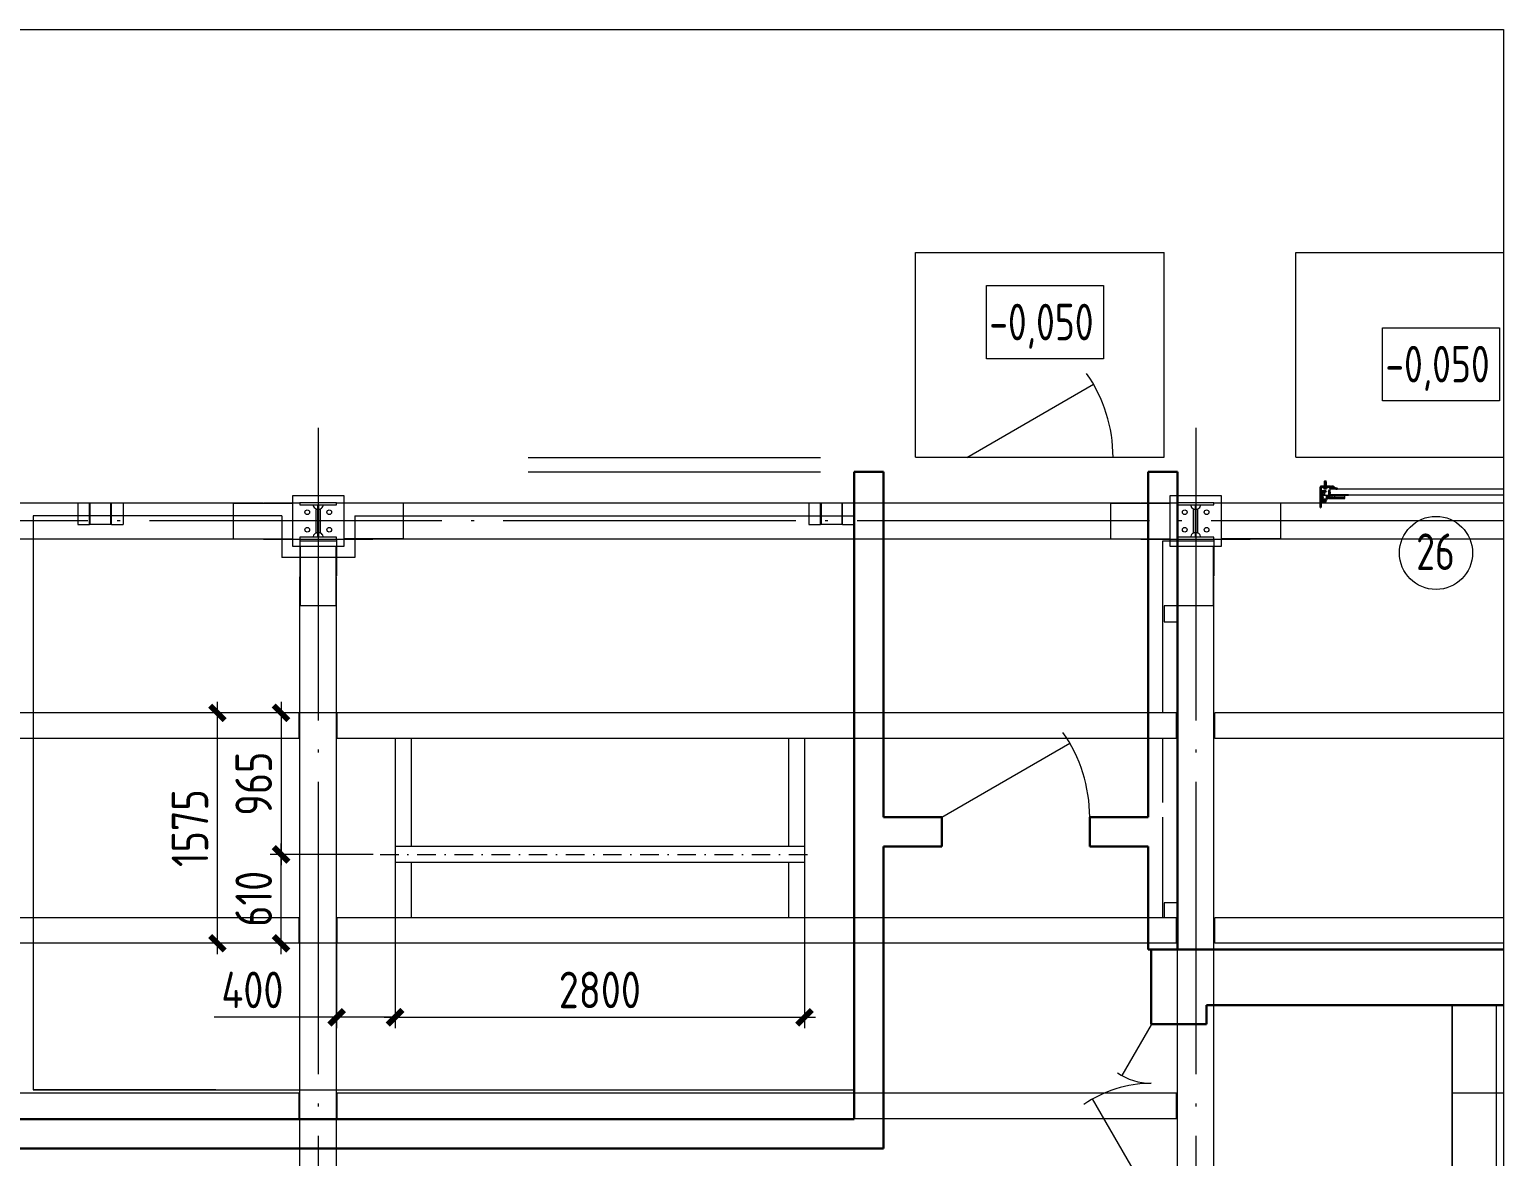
# Model space of a CAD drawing. Extents: x -965262 to 1142518, y -357520 to 71675.
# Drawn here: x -819082 to -809002, y 8482 to 16188 of the extents above; entities that cross this region are included whole.
import ezdxf

# ---------------------------------------------------------------- set-up
doc = ezdxf.new("R2010")
doc.units = 0
doc.header["$LTSCALE"] = 10
for name, pattern in [('DASHDOT', [25.4, 12.7, -6.35, 0, -6.35]), ('DOTE', [2.42, 2, -0.2, 0.02, -0.2]), ('XKITLINE00', [0])]:
    doc.linetypes.add(name, pattern=pattern)
doc.layers.get('0').update_dxf_attribs({"linetype": 'CONTINUOUS', "lineweight": 30})
doc.layers.get('Defpoints').update_dxf_attribs({"linetype": 'CONTINUOUS'})
doc.layers.add('DOTE', color=7, linetype='DOTE', lineweight=9)
doc.layers.add('Part', color=1, linetype='CONTINUOUS')
doc.styles.add('GOST 2.304', font='isocpeur.ttf', dxfattribs={"width": 0.75, "height": 250})
doc.styles.get("Standard").update_dxf_attribs({"font": 'isocpeur.ttf', "height": 300})
doc.styles.add('ГОСТ 2м', font='isocpeur.ttf', dxfattribs={"width": 0.8, "height": 250})
doc.dimstyles.new('ГОСТ 2м', dxfattribs={"dimtxt": 250, "dimasz": 100, "dimexe": 75, "dimexo": 150, "dimgap": 62.5, "dimtad": 1, "dimdec": 0, "dimtxsty": 'ГОСТ 2м', "dimblk": 'ARCHTICK', "dimcen": 150, "dimdle": 75, "dimclrd": 256, "dimclre": 256, "dimclrt": 256, "dimadec": 0, "dimazin": 0, "dimtfac": 1, "dimtdec": 0, "dimtmove": 0, "dimatfit": 3, "dimldrblk": 'OBLIQUE', "dimfxl": 1, "dimlwd": 15, "dimlwe": 15, "dimarcsym": 0})

# ---------------------------------------------------------------- blocks, each defined once
blk = doc.blocks.new('anchor.bolt')
for p, q in [((-0.07, 0), (-0.07, -0.72)), ((0.07, 0), (0.07, -0.06)), ((-0.1, -0.04), (-0.07, -0.03)), ((-0.1, -0.04), (0.09, -0.06)), ((0.07, -0.07), (-0.1, -0.04)), ((-0.1, -0.11), (-0.07, -0.1)), ((-0.1, -0.11), (0.09, -0.13)), ((0.07, -0.14), (-0.1, -0.11)), ((-0.1, -0.18), (-0.07, -0.17)), ((-0.1, -0.18), (0.09, -0.2)), ((0.07, -0.21), (-0.1, -0.18)), ((-0.1, -0.25), (-0.07, -0.24)), ((-0.1, -0.25), (0.09, -0.27)), ((0.07, -0.28), (-0.1, -0.25)), ((-0.1, -0.32), (-0.07, -0.31)), ((-0.1, -0.32), (0.09, -0.34)), ((0.07, -0.35), (-0.1, -0.32)), ((-0.1, -0.39), (-0.07, -0.38)), ((-0.1, -0.39), (0.09, -0.41)), ((0.07, -0.42), (-0.1, -0.39)), ((-0.1, -0.46), (-0.07, -0.45)), ((-0.1, -0.46), (0.09, -0.48)), ((0.07, -0.49), (-0.1, -0.46)), ((-0.1, -0.53), (-0.07, -0.52)), ((-0.1, -0.53), (0.09, -0.55)), ((0.07, -0.56), (-0.1, -0.53)), ((-0.09, -0.6), (-0.07, -0.59)), ((-0.09, -0.6), (0.09, -0.62)), ((0.07, -0.63), (-0.09, -0.6)), ((-0.07, -0.72), (0, -0.8)), ((-0.04, -0.62), (-0.06, -0.63)), ((-0.06, -0.64), (-0.06, -0.63)), ((-0.06, -0.73), (-0.06, -0.64)), ((0, -0.79), (-0.06, -0.73)), ((-0.01, -0.63), (-0.04, -0.62)), ((-0.03, -0.63), (0, -0.79)), ((-0.03, -0.63), (0.01, -0.78)), ((-0.02, -0.63), (0.01, -0.77)), ((-0.01, -0.63), (0.02, -0.76)), ((0.03, -0.69), (-0.01, -0.63)), ((0, -0.64), (0.03, -0.75)), ((0, -0.8), (0.07, -0.72)), ((0, -0.79), (0.03, -0.74)), ((0.01, -0.66), (0.03, -0.74)), ((0.03, -0.74), (0.03, -0.69)), ((0.07, -0.06), (0.09, -0.06)), ((0.09, -0.06), (0.07, -0.07)), ((0.07, -0.07), (0.07, -0.13)), ((0.07, -0.13), (0.09, -0.13)), ((0.09, -0.13), (0.07, -0.14)), ((0.07, -0.14), (0.07, -0.2)), ((0.07, -0.2), (0.09, -0.2)), ((0.09, -0.2), (0.07, -0.21)), ((0.07, -0.21), (0.07, -0.27)), ((0.07, -0.27), (0.09, -0.27)), ((0.09, -0.27), (0.07, -0.28)), ((0.07, -0.28), (0.07, -0.34)), ((0.07, -0.33), (0.09, -0.34)), ((0.09, -0.34), (0.07, -0.35)), ((0.07, -0.35), (0.07, -0.41)), ((0.07, -0.4), (0.09, -0.41)), ((0.09, -0.41), (0.07, -0.42)), ((0.07, -0.42), (0.07, -0.48)), ((0.07, -0.47), (0.09, -0.48)), ((0.09, -0.48), (0.07, -0.49)), ((0.07, -0.49), (0.07, -0.55)), ((0.07, -0.55), (0.09, -0.55)), ((0.09, -0.55), (0.07, -0.56)), ((0.07, -0.56), (0.07, -0.62)), ((0.09, -0.62), (0.07, -0.63)), ((0.07, -0.62), (0.09, -0.62)), ((0.07, -0.63), (0.07, -0.72))]:
    blk.add_line(p, q)
blk.add_arc((0.16, -0.64), 0.222, 187.9982, 219.836)
blk = doc.blocks.new('Крепеж_ворот')
at = {"lineweight": 15}
h = blk.add_hatch(dxfattribs=at)
h.set_pattern_fill('ANSI31', color=256, scale=2, angle=180)
h.set_pattern_definition([(225, (746089.599, 74802.7244), (4.49013, -4.49013), [])])
h.paths.add_polyline_path([(746087, 74804), (746087, 74802), (746091, 74802), (746094, 74802), (746094, 74804)], flags=17)
h.paths.add_polyline_path([(746116, 74802, 0.165118), (746120, 74803), (746124, 74806, -0.301689), (746131, 74807), (746135, 74805, 0.130081), (746138, 74804), (746142, 74804), (746142, 74806), (746138, 74806, -0.130081), (746136, 74807), (746133, 74809, 0.301689), (746123, 74808), (746118, 74805, -0.165112), (746116, 74804), (746064, 74804, -0.414223), (746061, 74807), (746061, 74868), (746059, 74868), (746059, 74869), (746059, 74870), (746059, 74870), (746059, 74871), (746059, 74872), (746059, 74872), (746059, 74873), (746059, 74874), (746059, 74875), (746059, 74876), (746059, 74876), (746059, 74877), (746059, 74877), (746059, 74878), (746059, 74879), (746059, 74879), (746061, 74879), (746061, 74945), (746058, 74945), (746058, 74807, 0.41422), (746064, 74802)])
h = blk.add_hatch(dxfattribs=at)
h.set_pattern_fill('ANSI31', color=256, scale=2, angle=90)
h.set_pattern_definition([(135, (736343.8085, 75928.334), (-4.490128, -4.490128), [])])
edge = h.paths.add_edge_path()
edge.add_ellipse((746065, 74838), major_axis=(-1.67, 1.67), ratio=1, start_angle=45, end_angle=135, ccw=False)
edge.add_line((746063, 74838), (746063, 74868))
edge.add_line((746063, 74868), (746061, 74868))
edge.add_line((746061, 74868), (746061, 74838))
edge.add_ellipse((746065, 74838), major_axis=(-2.89, 2.89), ratio=1, start_angle=45, end_angle=135)
edge.add_line((746065, 74834), (746097, 74834))
edge.add_line((746097, 74834), (746097, 74836))
edge.add_line((746097, 74836), (746065, 74836))
edge = h.paths.add_edge_path()
edge.add_ellipse((746065, 74890), major_axis=(2.89, 2.89), ratio=1, start_angle=106, end_angle=135)
edge.add_line((746061, 74890), (746061, 74879))
edge.add_line((746061, 74879), (746063, 74879))
edge.add_line((746063, 74879), (746063, 74890))
edge.add_ellipse((746065, 74890), major_axis=(-1.67, 1.67), ratio=1, start_angle=16, end_angle=45, ccw=False)
edge.add_line((746063, 74891), (746070, 74904))
edge.add_ellipse((746079, 74899), major_axis=(7.45, 7.45), ratio=1, start_angle=-3, end_angle=106, ccw=False)
edge.add_line((746087, 74906), (746097, 74894))
edge.add_line((746097, 74894), (746099, 74895))
edge.add_line((746099, 74895), (746088, 74907))
edge.add_ellipse((746079, 74899), major_axis=(8.67, 8.67), ratio=1, start_angle=-3, end_angle=106)
edge.add_line((746068, 74905), (746062, 74892))
h = blk.add_hatch(color=256, dxfattribs=at)
h.dxf.hatch_style = 1
h.paths.add_polyline_path([(746146, 74809), (746143, 74810, 0.10613), (746142, 74810), (746136, 74809, -0.181324), (746135, 74810, 0.335683), (746120, 74809, -0.119126), (746119, 74809, 0.371631), (746118, 74808), (746118, 74808, 0.451909), (746119, 74807, 0.124341), (746121, 74808, -0.343618), (746134, 74808, 0.181324), (746137, 74808), (746143, 74808, -0.110452), (746143, 74808), (746147, 74807, -0.710497), (746147, 74805), (746143, 74804), (746136, 74804, -0.178994), (746133, 74805, 0.369834), (746130, 74805, -0.178993), (746127, 74804), (746122, 74804, 0.120709), (746122, 74804), (746120, 74803, -0.017147), (746119, 74802, 0.538795), (746120, 74802), (746127, 74802, 0.207608), (746131, 74804, -0.433918), (746132, 74804, 0.207608), (746135, 74802), (746143, 74802, 0.079707), (746143, 74802), (746148, 74804, 0.461502), (746149, 74807, -0.250825), (746149, 74808, -0.128039), (746173, 74816, 0.416657), (746174, 74816), (746174, 74817, 0.409849), (746173, 74817, 0.127248)])
for p, q in [((746058, 74807), (746058, 74945)), ((746058, 74945), (746061, 74945)), ((746061, 74879), (746061, 74945)), ((746068, 74905), (746062, 74892)), ((746070, 74904), (746063, 74891)), ((746087, 74906), (746097, 74894)), ((746088, 74907), (746099, 74895)), ((746059, 74879), (746063, 74879)), ((746059, 74868), (746059, 74879)), ((746059, 74868), (746063, 74868)), ((746061, 74879), (746061, 74890)), ((746061, 74807), (746061, 74868)), ((746061, 74838), (746061, 74868)), ((746063, 74838), (746063, 74890)), ((746064, 74883), (746063, 74883)), ((746064, 74865), (746063, 74865)), ((746064, 74883), (746064, 74874)), ((746067, 74880), (746064, 74883)), ((746064, 74875), (746064, 74873)), ((746064, 74874), (746064, 74865)), ((746067, 74868), (746064, 74865)), ((746064, 74804), (746116, 74804)), ((746064, 74802), (746116, 74802)), ((746097, 74836), (746065, 74836)), ((746097, 74834), (746065, 74834)), ((746067, 74880), (746067, 74875)), ((746067, 74873), (746067, 74868)), ((746079, 74806), (746102, 74806)), ((746079, 74806), (746079, 74804)), ((746079, 74804), (746102, 74804)), ((746082, 74814), (746081, 74813)), ((746081, 74813), (746081, 74806)), ((746099, 74814), (746082, 74814)), ((746086, 74813), (746086, 74806)), ((746095, 74813), (746095, 74806)), ((746097, 74894), (746099, 74895)), ((746097, 74834), (746097, 74836)), ((746099, 74814), (746100, 74813)), ((746100, 74813), (746100, 74806)), ((746102, 74806), (746102, 74804)), ((746118, 74805), (746123, 74808)), ((746120, 74803), (746124, 74806)), ((746135, 74805), (746131, 74807)), ((746136, 74807), (746133, 74809)), ((746142, 74806), (746138, 74806)), ((746138, 74804), (746142, 74804)), ((746142, 74806), (746142, 74804)), ((746142, 74804), (746142, 74806)), ((746143, 74804), (746147, 74805)), ((746143, 74802), (746148, 74804)), ((746174, 74817), (746174, 74816))]:
    blk.add_line(p, q)
for p, q in [((746073, 74842), (746073, 74905)), ((746073, 74896), (746077, 74892)), ((746081, 74898), (746081, 74886)), ((746087, 74898), (746082, 74898)), ((746087, 74899), (746087, 74898)), ((746087, 74886), (746087, 74898)), ((746061, 74879), (746061, 74881)), ((746061, 74834), (746061, 74868)), ((746063, 74883), (746063, 74874)), ((746063, 74874), (746063, 74865)), ((746073, 74851), (746077, 74855)), ((746074, 74886), (746074, 74861)), ((746074, 74880), (746076, 74880)), ((746074, 74867), (746076, 74867)), ((746076, 74886), (746076, 74883)), ((746076, 74883), (746076, 74886)), ((746076, 74886), (746077, 74886)), ((746076, 74864), (746076, 74883)), ((746077, 74873), (746076, 74880)), ((746076, 74880), (746076, 74867)), ((746077, 74873), (746076, 74867)), ((746076, 74864), (746076, 74861)), ((746076, 74864), (746076, 74861)), ((746076, 74861), (746077, 74861)), ((746077, 74886), (746077, 74892)), ((746077, 74861), (746077, 74855)), ((746081, 74849), (746081, 74861)), ((746082, 74886), (746087, 74886)), ((746082, 74861), (746087, 74861)), ((746087, 74849), (746082, 74849)), ((746087, 74886), (746098, 74886)), ((746087, 74849), (746087, 74861)), ((746087, 74861), (746098, 74861)), ((746087, 74847), (746087, 74849)), ((746099, 74885), (746099, 74883)), ((746099, 74883), (746099, 74864)), ((746099, 74882), (746100, 74882)), ((746099, 74865), (746100, 74865)), ((746099, 74862), (746099, 74864)), ((746100, 74861), (746100, 74886)), ((746100, 74886), (746110, 74886)), ((746100, 74861), (746110, 74861)), ((746110, 74861), (746110, 74886)), ((746110, 74881), (746225, 74881)), ((746110, 74865), (746212, 74865)), ((746114, 74877), (746225, 74877)), ((746250, 74859), (746250, 74863))]:
    blk.add_line(p, q, dxfattribs=at)
at = {"lineweight": 15, "ltscale": 0.5}
for p, q in [((746076, 74886), (746074, 74886)), ((746076, 74861), (746074, 74861))]:
    blk.add_line(p, q, dxfattribs=at)
at = {"lineweight": 15, "extrusion": (-1.7375e-14, 1, 0)}
for p, q in [((746113, 74884), (746225, 74884)), ((746113, 74863), (746113, 74884)), ((746113, 74863), (746136, 74863)), ((746117, 74857), (746117, 74829)), ((746117, 74826), (746119, 74823)), ((746119, 74823), (746123, 74825)), ((746121, 74857), (746121, 74829)), ((746123, 74825), (746121, 74828)), ((746123, 74863), (746123, 74863)), ((746250, 74863), (746123, 74863)), ((746250, 74859), (746123, 74859)), ((746124, 74840), (746124, 74849)), ((746136, 74882), (746157, 74882)), ((746136, 74863), (746136, 74882)), ((746157, 74882), (746157, 74863)), ((746157, 74863), (746212, 74863))]:
    blk.add_line(p, q, dxfattribs=at)
at = {"lineweight": 15, "ltscale": 0.5, "extrusion": (-1.7375e-14, 1, 0)}
for p, q in [((746113, 74880), (746225, 74880)), ((746136, 74866), (746113, 74866)), ((746115, 74871), (746120, 74871)), ((746121, 74857), (746117, 74857)), ((746117, 74852), (746117, 74854)), ((746121, 74840), (746117, 74840)), ((746117, 74837), (746117, 74835)), ((746121, 74829), (746117, 74829)), ((746120, 74839), (746120, 74850)), ((746124, 74848), (746120, 74848)), ((746124, 74841), (746120, 74841)), ((746123, 74869), (746123, 74863)), ((746123, 74863), (746123, 74859)), ((746140, 74863), (746140, 74859)), ((746153, 74863), (746153, 74859)), ((746212, 74866), (746157, 74866)), ((746173, 74863), (746173, 74859))]:
    blk.add_line(p, q, dxfattribs=at)
at = {"lineweight": 15, "extrusion": (-2.77556e-16, -1, 0)}
for p, q in [((746225, 74866), (746114, 74866)), ((746128, 74866), (746128, 74863)), ((746138, 74866), (746138, 74863)), ((746164, 74866), (746164, 74863)), ((746174, 74866), (746174, 74863)), ((746201, 74866), (746201, 74863)), ((746210, 74866), (746210, 74863)), ((746225, 74884), (746225, 74863))]:
    blk.add_line(p, q, dxfattribs=at)
at = {"extrusion": (-1, -4.26669e-14, 0)}
for p, q in [((746118, 74808), (746118, 74808)), ((746136, 74809), (746142, 74810)), ((746143, 74808), (746137, 74808)), ((746143, 74810), (746146, 74809)), ((746147, 74807), (746143, 74808))]:
    blk.add_line(p, q, dxfattribs=at)
at = {"extrusion": (-1, -4.2422e-14, 1.22461e-16)}
for p, q in [((746119, 74803), (746122, 74804)), ((746127, 74802), (746120, 74802)), ((746122, 74804), (746127, 74804)), ((746143, 74802), (746135, 74802)), ((746136, 74804), (746143, 74804))]:
    blk.add_line(p, q, dxfattribs=at)
at = {"lineweight": 15}
for centre, radius, start, end in [((746079, 74899), 8.28, 0, 136.0097), ((746082, 74898), 0.375, 91, 180), ((746079, 74847), 8.28, 223.9903, 0), ((746077, 74883), 0.956, 180, 270), ((746077, 74883), 0.75, 180, 270), ((746077, 74864), 0.956, 90, 180), ((746077, 74864), 0.75, 90, 180), ((746076, 74892), 0.375, 0, 45), ((746076, 74855), 0.375, 315, 0), ((746082, 74886), 0.75, 180, 270), ((746082, 74861), 0.75, 90, 180), ((746082, 74849), 0.375, 180, 269), ((746098, 74885), 0.375, 0, 90), ((746098, 74862), 0.375, 270, 0), ((746123, 74857), 5.92, 90, 180), ((746123, 74829), 5.92, 180, 199.6464), ((746123, 74857), 1.87, 90, 180), ((746129, 74855), 8.15, 194.9986, 233.9214), ((746129, 74833), 8.15, 126.0786, 165.0014), ((746123, 74829), 1.87, 180, 185.5313)]:
    blk.add_arc(centre, radius, start, end, dxfattribs=at)
for centre, radius, start, end in [((746064, 74807), 5.62, 180, 270), ((746064, 74807), 3.11, 180, 270), ((746082, 74804), 10.4, 68.2753, 87.8782), ((746091, 74798), 16.2, 73.306, 107.292), ((746099, 74804), 10.4, 92.1218, 111.7247), ((746116, 74807), 3.11, 270, 307.5043), ((746116, 74807), 5.62, 270, 307.5043), ((746119, 74808), 0.586, 91.7247, 173.2711), ((746119, 74807), 0.586, 173.2711, 270.547), ((746118, 74812), 3.52, 271.7247, 298.8983), ((746118, 74812), 5.21, 270.547, 298.8983), ((746128, 74799), 12.4, 54.8903, 129.1143), ((746128, 74799), 10.7, 54.8903, 130.7448), ((746128, 74801), 8.97, 60.3534, 127.5043), ((746128, 74801), 8.97, 60.3534, 127.5043), ((746128, 74801), 8.97, 60.3534, 127.5043), ((746128, 74801), 6.46, 60.3534, 127.5043), ((746136, 74811), 3.54, 234.8903, 276), ((746136, 74811), 1.86, 234.8903, 276), ((746138, 74810), 5.62, 240.3534, 270), ((746138, 74810), 3.11, 240.3534, 270), ((746143, 74810), 0.292, 71.7675, 96), ((746143, 74808), 0.292, 70.7873, 96), ((746176, 74761), 56.8, 93.2805, 122.2878), ((746147, 74806), 0.562, 289.2127, 70.7873), ((746147, 74806), 2.25, 288.2291, 27.3228), ((746176, 74765), 50.3, 93.6593, 122.8448), ((746150, 74807), 0.586, 151, 207.3228), ((746173, 74817), 0.6, 4.1357, 93.2805), ((746173, 74816), 0.6, 273.6593, 4.1357)]:
    blk.add_arc(centre, radius, start, end)
at = {"lineweight": 15, "ltscale": 0.5}
for centre, radius, start, end in [((746119, 74852), 2.25, 195, 270), ((746119, 74836), 2.25, 90, 165), ((746119, 74850), 0.375, 0, 90), ((746119, 74839), 0.375, 270, 0)]:
    blk.add_arc(centre, radius, start, end, dxfattribs=at)
at = {"extrusion": (-1.22461e-16, -5.20252e-30, -1)}
for centre, radius, start, end in [((-746120, 74802), 0.187, 270, 62.4687), ((-746122, 74803), 0.586, 62.4687, 90), ((-746127, 74809), 4.69, 229.4077, 270), ((-746127, 74807), 4.69, 223.0863, 270), ((-746131, 74803), 2.32, 49.4077, 130.5923), ((-746131, 74803), 0.637, 43.0863, 136.9137), ((-746135, 74807), 4.69, 270, 316.9137), ((-746136, 74809), 4.69, 270, 310.5923), ((-746143, 74804), 0.292, 250.7873, 270), ((-746143, 74802), 0.292, 251.7709, 270)]:
    blk.add_arc(centre, radius, start, end, dxfattribs=at)
at = {"extrusion": (0, 0, -1)}
for centre, major_axis, start_param, end_param in [((746079, 74899), (8.67, 8.67), 4.433136, 6.335545), ((746079, 74899), (7.45, 7.45), 4.433136, 6.335545), ((746065, 74890), (2.89, 2.89), 3.926991, 4.433136), ((746065, 74838), (-2.89, 2.89), 3.926991, 5.497787), ((746065, 74890), (-1.67, 1.67), 5.497787, 6.003933), ((746065, 74838), (-1.67, 1.67), 3.926991, 5.497787)]:
    blk.add_ellipse(centre, major_axis=major_axis, ratio=1, start_param=start_param, end_param=end_param, dxfattribs=at)
for points in [[(746067, 74875), (746066, 74875), (746064, 74875)], [(746064, 74873), (746066, 74873), (746067, 74873)]]:
    blk.add_rational_spline(points, [1, 1.01284142743, 1], degree=2)
at = {"lineweight": 15, "ltscale": 0.5}
for points, knots in [([(746115, 74871), (746115, 74871), (746114, 74871), (746114, 74871), (746114, 74872), (746113, 74872), (746113, 74872), (746113, 74873), (746113, 74873), (746113, 74873)], [0.37141352, 0.37141352, 0.37141352, 0.37141352, 0.39402571, 0.39402571, 0.41663789, 0.41663789, 0.43959523, 0.43959523, 0.46255257, 0.46255257, 0.46255257, 0.46255257]), ([(746123, 74869), (746123, 74869), (746123, 74869), (746122, 74870), (746122, 74870), (746122, 74871), (746122, 74871), (746121, 74871), (746121, 74871), (746120, 74871)], [0.28027447, 0.28027447, 0.28027447, 0.28027447, 0.30323181, 0.30323181, 0.32618916, 0.32618916, 0.34880134, 0.34880134, 0.37141352, 0.37141352, 0.37141352, 0.37141352])]:
    blk.add_open_spline(points, degree=3, knots=knots, dxfattribs=at)
at = {"lineweight": 15}
for points in [[(746117, 74827), (746117, 74827), (746117, 74826), (746117, 74826)], [(746121, 74828), (746121, 74828), (746121, 74828), (746121, 74829)]]:
    blk.add_open_spline(points, degree=3, dxfattribs=at)
at = {"xscale": -50.80000000000001, "yscale": 50.80000000000001, "zscale": 50.80000000000001}
blk.add_blockref('anchor.bolt', (746091, 74804), dxfattribs=at)
blk = doc.blocks.new('_ArchTick')
at = {"color": 0, "linetype": 'ByBlock', "lineweight": 0, "const_width": 0.4}
blk.add_lwpolyline([(-0.5, -0.5), (0.5, 0.5)], dxfattribs=at)
blk = doc.blocks.new('*D2624')
at = {"lineweight": 15, "transparency": 16777216}
for p, q in [((-816982, 10111), (-816982, 9359)), ((-816582, 10111), (-816582, 9359)), ((-816982, 9434), (-817820, 9434)), ((-816582, 9434), (-817057, 9434))]:
    blk.add_line(p, q, dxfattribs=at)
at = {"layer": 'Defpoints', "color": 0, "lineweight": 5, "transparency": 16777216}
for p in [(-816982, 10261, -3260), (-816582, 10261, -3260), (-816582, 9434)]:
    blk.add_point(p, dxfattribs=at)
at = {"lineweight": 15, "transparency": 16777216, "xscale": 100, "yscale": 100, "zscale": 100, "rotation": 180}
blk.add_blockref('_ArchTick', (-816982, 9434), dxfattribs=at)
at = {"lineweight": 15, "transparency": 16777216, "xscale": 100, "yscale": 100, "zscale": 100}
blk.add_blockref('_ArchTick', (-816582, 9434), dxfattribs=at)
at = {"lineweight": 5, "transparency": 16777216, "insert": (-817558, 9621), "char_height": 250, "attachment_point": 5, "style": 'ГОСТ 2м'}
blk.add_mtext('400', dxfattribs=at)
blk = doc.blocks.new('_Oblique')
at = {"color": 0, "linetype": 'ByBlock', "lineweight": -2}
blk.add_line((-0.5, -0.5), (0.5, 0.5), dxfattribs=at)
blk = doc.blocks.new('*D2625')
at = {"lineweight": 15, "transparency": 16777216}
for p, q in [((-816582, 10451), (-816582, 9359)), ((-813782, 10451), (-813782, 9359)), ((-816657, 9434), (-813707, 9434))]:
    blk.add_line(p, q, dxfattribs=at)
at = {"layer": 'Defpoints', "color": 0, "lineweight": 5, "transparency": 16777216}
for p in [(-816582, 10601), (-813782, 10601, -3260), (-813782, 9434)]:
    blk.add_point(p, dxfattribs=at)
at = {"lineweight": 15, "transparency": 16777216, "xscale": 100, "yscale": 100, "zscale": 100, "rotation": 180}
blk.add_blockref('_ArchTick', (-816582, 9434), dxfattribs=at)
at = {"lineweight": 15, "transparency": 16777216, "xscale": 100, "yscale": 100, "zscale": 100}
blk.add_blockref('_ArchTick', (-813782, 9434), dxfattribs=at)
at = {"lineweight": 5, "transparency": 16777216, "insert": (-815182, 9621), "char_height": 250, "attachment_point": 5, "style": 'ГОСТ 2м'}
blk.add_mtext('2800', dxfattribs=at)
blk = doc.blocks.new('*D2626')
at = {"lineweight": 15, "transparency": 16777216}
for p, q in [((-816732, 11515), (-817872, 11515)), ((-817797, 9865), (-817797, 11590)), ((-816732, 9940), (-817872, 9940))]:
    blk.add_line(p, q, dxfattribs=at)
at = {"layer": 'Defpoints', "color": 0, "lineweight": 5, "transparency": 16777216}
for p in [(-817797, 11515), (-816582, 11515, -3260), (-816582, 9940)]:
    blk.add_point(p, dxfattribs=at)
at = {"lineweight": 15, "transparency": 16777216, "xscale": 100, "yscale": 100, "zscale": 100}
for p, rotation in [((-817797, 11515), 90), ((-817797, 9940), 270)]:
    blk.add_blockref('_ArchTick', p, dxfattribs=dict(at, rotation=rotation))
at = {"lineweight": 5, "transparency": 16777216, "insert": (-817985, 10727), "char_height": 250, "attachment_point": 5, "rotation": 90, "style": 'ГОСТ 2м'}
blk.add_mtext('1575', dxfattribs=at)
blk = doc.blocks.new('*D2627')
at = {"lineweight": 15, "transparency": 16777216}
for p, q in [((-816882, 11515), (-817437, 11515)), ((-817362, 11590), (-817362, 10473)), ((-816732, 10548), (-817437, 10548))]:
    blk.add_line(p, q, dxfattribs=at)
at = {"layer": 'Defpoints', "color": 0, "lineweight": 5, "transparency": 16777216}
for p in [(-816732, 11515), (-817362, 10548), (-816582, 10548, -3260)]:
    blk.add_point(p, dxfattribs=at)
at = {"lineweight": 15, "transparency": 16777216, "xscale": 100, "yscale": 100, "zscale": 100}
for p, rotation in [((-817362, 11515), 90), ((-817362, 10548), 270)]:
    blk.add_blockref('_ArchTick', p, dxfattribs=dict(at, rotation=rotation))
at = {"lineweight": 5, "transparency": 16777216, "insert": (-817549, 11031), "char_height": 250, "attachment_point": 5, "rotation": 90, "style": 'ГОСТ 2м'}
blk.add_mtext('965', dxfattribs=at)
blk = doc.blocks.new('*D2628')
at = {"lineweight": 15, "transparency": 16777216}
for p, q in [((-817362, 9865), (-817362, 10623)), ((-816732, 10548), (-817437, 10548)), ((-816732, 9940), (-817437, 9940))]:
    blk.add_line(p, q, dxfattribs=at)
at = {"layer": 'Defpoints', "color": 0, "lineweight": 5, "transparency": 16777216}
for p in [(-817362, 10548), (-816582, 10548, -3260), (-816582, 9940)]:
    blk.add_point(p, dxfattribs=at)
at = {"lineweight": 15, "transparency": 16777216, "xscale": 100, "yscale": 100, "zscale": 100}
for p, rotation in [((-817362, 10548), 90), ((-817362, 9940), 270)]:
    blk.add_blockref('_ArchTick', p, dxfattribs=dict(at, rotation=rotation))
at = {"lineweight": 5, "transparency": 16777216, "insert": (-817549, 10244), "char_height": 250, "attachment_point": 5, "rotation": 90, "style": 'ГОСТ 2м'}
blk.add_mtext('610', dxfattribs=at)

msp = doc.modelspace()

# ---------------------------------------------------------------- linework, layer by layer
at = {"lineweight": 15, "ltscale": 0.3}
for p, q in [((-813022.2, 13262.5), (-813022.2, 14662.5)), ((-813022.2, 14662.5), (-811322.2, 14662.5)), ((-811322.2, 13262.5), (-811322.2, 14662.5)), ((-810422.2, 13262.5), (-810422.2, 14662.5)), ((-810422.2, 14662.5), (-809002.2, 14662.5)), ((-813022.2, 13262.5), (-811322.2, 13262.5)), ((-810422.2, 13262.5), (-809002.2, 13262.5)), ((-809352.4, 8317.3), (-809352.4, 9517.4))]:
    msp.add_line(p, q, dxfattribs=at)
at = {"lineweight": 15}
for p, q in [((-812538.2, 14436.5), (-811738.2, 14436.5)), ((-812538.2, 13936.5), (-812538.2, 14436.5)), ((-811738.2, 14436.5), (-811738.2, 13936.5)), ((-809829.4, 14148.7), (-809029.4, 14148.7)), ((-809829.4, 13648.7), (-809829.4, 14148.7)), ((-809029.4, 14148.7), (-809029.4, 13648.7)), ((-811738.2, 13936.5), (-812538.2, 13936.5)), ((-812672.4, 13262.4, -1808.5), (-811806.4, 13762.4, -1808.5)), ((-809029.4, 13648.7), (-809829.4, 13648.7)), ((-810188.8, 13046.5), (-809002.2, 13046.5)), ((-810188.8, 13046.5), (-810188.8, 13006.5)), ((-810188.8, 13006.5), (-809002.2, 13006.5)), ((-817282.4, 12652.4, -3259.8), (-817282.4, 13002.4, -3259.8)), ((-817282.4, 13002.4, -3259.8), (-816932.4, 13002.4, -3259.8)), ((-816932.4, 13002.4, -3259.8), (-816932.4, 12652.4, -3259.8)), ((-811282.4, 12652.4, -3259.8), (-811282.4, 13002.4, -3259.8)), ((-811282.4, 13002.4, -3259.8), (-810932.4, 13002.4, -3259.8)), ((-810932.4, 13002.4, -3259.8), (-810932.4, 12652.4, -3259.8)), ((-817357.4, 12862.4, -3259.8), (-819057.4, 12862.4, -1808.5)), ((-819057.4, 12862.4, -1808.5), (-819057.4, 8937.4, -1808.5)), ((-817357.4, 12862.4, -3259.8), (-817357.4, 12577.4, -3259.8)), ((-816857.4, 12862.4, -3259.8), (-813442.4, 12862.4, -1808.5)), ((-816857.4, 12862.4, -3259.8), (-816857.4, 12577.4, -3259.8)), ((-816932.4, 12652.4, -3259.8), (-817282.4, 12652.4, -3259.8)), ((-810932.4, 12652.4, -3259.8), (-811282.4, 12652.4, -3259.8)), ((-816857.4, 12577.4, -3259.8), (-817357.4, 12577.4, -3259.8)), ((-812842.2, 10802.4, -1808.5), (-811967.6, 11307.4)), ((-811412.4, 9382.4, -1808.5), (-811612.4, 9036, -1808.5)), ((-817807.4, 8937.4, -1808.5), (-819057.4, 8937.4, -1808.5)), ((-811412.4, 8182.4, -1808.5), (-811812.4, 8875.2, -1808.5))]:
    msp.add_line(p, q, dxfattribs=at)
at = {"color": 30, "lineweight": 15}
for p, q in [((-815672.2, 13262.4, -1808.5), (-813672.2, 13262.4, -1808.5)), ((-815672.2, 13162.4, -1808.5), (-813672.2, 13162.4, -1808.5))]:
    msp.add_line(p, q, dxfattribs=at)
at = {"color": 4, "extrusion": (0, 0, -1)}
for p, q in [((-813442.4, 8737.4, -1808.5), (-813442.4, 13162.4, -1808.5)), ((-813442.4, 13162.4, -1808.5), (-813242.4, 13162.4, -1808.5)), ((-813242.4, 13162.4, -1808.5), (-813242.4, 10802.4, -1808.5)), ((-811432.4, 10802.4, -1808.5), (-811432.4, 13162.4, -1808.5)), ((-811432.4, 13162.4, -1808.5), (-811232.4, 13162.4, -1808.5)), ((-811432.4, 13162.4, -1808.5), (-811232.4, 13162.4, -1808.5)), ((-811232.4, 13162.4, -1808.5), (-811232.4, 9897.4, -1808.5)), ((-813242.4, 10602.4, -1808.5), (-813242.4, 8537.4, -1808.5)), ((-811432.4, 9897.4, -1808.5), (-811432.4, 10602.4, -1808.5)), ((-811232.4, 9897.4, -1808.5), (-811432.4, 9897.4, -1808.5)), ((-819602.4, 8737.4, -1808.5), (-813442.4, 8737.4, -1808.5)), ((-813242.4, 8537.4, -1808.5), (-819602.4, 8537.4, -1808.5))]:
    msp.add_line(p, q, dxfattribs=at)
at = {"lineweight": 5}
for p, q in [((-816582.4, 11339.9, -3259.8), (-816582.4, 10114.9, -3259.8)), ((-816472.4, 11339.9, -3259.8), (-816472.4, 10604.9, -3259.8)), ((-813892.4, 11339.9, -3259.8), (-813892.4, 10604.9, -3259.8)), ((-813782.4, 11339.9, -3259.8), (-813782.4, 10114.9, -3259.8)), ((-816582.4, 10604.9, -1749.1), (-813782.4, 10604.9, -3259.8)), ((-816582.4, 10494.9, -1749.1), (-813782.4, 10494.9, -3259.8)), ((-816472.4, 10494.9, -3259.8), (-816472.4, 10114.9, -3259.8)), ((-813892.4, 10494.9, -3259.8), (-813892.4, 10114.9, -3259.8))]:
    msp.add_line(p, q, dxfattribs=at)
at = {"color": 4}
for p, q in [((-812842.2, 10802.4, -1808.5), (-813242.4, 10802.4)), ((-811432.4, 10802.4), (-811832.2, 10802.4)), ((-812842.2, 10602.4, -1808.5), (-813242.4, 10602.4)), ((-811432.4, 10602.4), (-811832.2, 10602.4)), ((-811232.4, 9897.4, -1808.5), (-811432.4, 9897.4, -1808.5))]:
    msp.add_line(p, q, dxfattribs=at)
at = {"color": 4, "ltscale": 200}
for p, q in [((-812842.2, 10602.4, -1808.5), (-812842.2, 10802.4, -1808.5)), ((-811832.2, 10602.4), (-811832.2, 10802.4))]:
    msp.add_line(p, q, dxfattribs=at)
at = {"linetype": 'DASHDOT', "lineweight": 5}
msp.add_line((-816684.5, 10547.5, -3259.8), (-813709.2, 10547.5, -3259.8), dxfattribs=at)
at = {"color": 1, "extrusion": (0, 0, -1)}
for p, q in [((-811412.4, 9387.4, -1808.5), (-811412.4, 9897.4, -1808.5)), ((-811412.4, 9897.4, -1808.5), (-809002.2, 9897.4, -1808.5)), ((-811032.4, 9517.4, -1808.5), (-811032.4, 9387.4, -1808.5)), ((-809002.2, 9517.4, -1808.5), (-811032.4, 9517.4, -1808.5))]:
    msp.add_line(p, q, dxfattribs=at)
at = {"lineweight": 15, "ltscale": 200}
for p, q in [((-809352.4, 9517.3), (-809352.4, 8317.3)), ((-809052.4, 9517.3), (-809052.4, 8317.3)), ((-809352.4, 8917.3), (-809002.2, 8917.3))]:
    msp.add_line(p, q, dxfattribs=at)
at = {"color": 1}
msp.add_line((-811032.4, 9387.4, -1808.5), (-811412.4, 9387.4, -1808.5), dxfattribs=at)
at = {"lineweight": 15, "extrusion": (0, 0, -1)}
msp.add_line((-819057.4, 8937.4, -1808.5), (-813442.4, 8937.4, -1808.5), dxfattribs=at)
at = {"lineweight": 5}
msp.add_lwpolyline([(-828698.9, 16187.8), (-809002.2, 16187.8), (-809002.2, 4545.9), (-828698.9, 4545.9)], close=True, dxfattribs=at)
at = {"lineweight": 15}
for centre, radius in [((-817182.4, 12887.4, -3259.8), 16), ((-817032.4, 12887.4, -3259.8), 16), ((-811182.4, 12887.4, -3259.8), 16), ((-811032.4, 12887.4, -3259.8), 16), ((-809463.8, 12608.9, -6519.6), 250), ((-817182.4, 12767.4, -3259.8), 16), ((-817032.4, 12767.4, -3259.8), 16), ((-811182.4, 12767.4, -3259.8), 16), ((-811032.4, 12767.4, -3259.8), 16)]:
    msp.add_circle(centre, radius, dxfattribs=at)
for centre, radius, start, end in [((-812672.4, 13262.4, -1808.5), 1000, 0, 35), ((-812842.2, 10802.4, -1808.5), 1010, 0, 35), ((-811412.4, 8182.4, -1808.5), 800, 90, 125), ((-811412.4, 9382.4, -1808.5), 400, 235, 270)]:
    msp.add_arc(centre, radius, start, end, dxfattribs=at)
at = {"layer": 'DOTE', "ltscale": 100, "extrusion": (0, -1, 0)}
for p, q in [((-817107.4, 13464.2, -3259.8), (-817107.4, 4545.9, -3259.8)), ((-811107.4, 13464.2, -3259.8), (-811107.4, 4545.9, -3259.8))]:
    msp.add_line(p, q, dxfattribs=at)
at = {"layer": 'DOTE', "ltscale": 100}
msp.add_line((-809002.2, 12827.4, -3259.8), (-828698.9, 12827.4, -3259.8), dxfattribs=at)
at = {"layer": 'Part', "color": 2, "linetype": 'XKITLINE00', "lineweight": 0}
for p, q in [((-821592.2, 12952.4, -3259.8), (-818752.2, 12952.4, -3259.8)), ((-818752.2, 12952.4, -3259.8), (-818752.2, 12802.4, -3259.8)), ((-818752.2, 12952.4, -3259.8), (-818672.2, 12952.4, -3259.8)), ((-818672.2, 12802.4, -3259.8), (-818672.2, 12952.4, -3259.8)), ((-818672.2, 12952.4, -3259.8), (-818522.2, 12952.4, -3259.8)), ((-818525.4, 12949.2, -3259.8), (-818669, 12949.2, -3259.8)), ((-818669, 12949.2, -3259.8), (-818669, 12805.6, -3259.8)), ((-818525.4, 12805.6, -3259.8), (-818525.4, 12949.2, -3259.8)), ((-818522.2, 12802.4, -3259.8), (-818522.2, 12952.4, -3259.8)), ((-818522.2, 12952.4, -3259.8), (-818442.2, 12952.4, -3259.8)), ((-818442.2, 12952.4, -3259.8), (-817487.4, 12952.4, -3259.8)), ((-818442.2, 12952.4, -3259.8), (-818442.2, 12802.4, -3259.8)), ((-817687.4, 12704.9, -3259.8), (-817687.4, 12949.9, -3259.8)), ((-817687.4, 12949.9, -3259.8), (-817282.4, 12949.9, -3259.8)), ((-817487.4, 12949.9, -3259.8), (-817487.4, 12952.4, -3259.8)), ((-817482.4, 12952.4, -3259.8), (-817232.4, 12952.4, -3259.8)), ((-817482.4, 12949.9, -3259.8), (-817482.4, 12952.4, -3259.8)), ((-817282.4, 12704.9, -3259.8), (-817282.4, 12949.9, -3259.8)), ((-817232.4, 12952.4, -3259.8), (-817232.4, 12938.4, -3259.8)), ((-816982.4, 12952.4, -3259.8), (-817232.4, 12952.4, -3259.8)), ((-817232.4, 12938.4, -3259.8), (-817111.9, 12938.4, -3259.8)), ((-817141.9, 12938.4, -3259.8), (-817141.5, 12933.2, -3259.8)), ((-817122.2, 12910.2, -3259.8), (-817121.9, 12910.1, -3259.8)), ((-817121.9, 12910.1, -3259.8), (-817117.1, 12908.8, -3259.8)), ((-817121.9, 12744.6, -3259.8), (-817121.9, 12910.1, -3259.8)), ((-817117.1, 12908.8, -3259.8), (-817111.9, 12908.4, -3259.8)), ((-817111.9, 12938.4, -3259.8), (-817111.9, 12716.4, -3259.8)), ((-817102.9, 12716.4, -3259.8), (-817102.9, 12938.4, -3259.8)), ((-817102.9, 12938.4, -3259.8), (-816982.4, 12938.4, -3259.8)), ((-817102.9, 12908.4, -3259.8), (-817097.7, 12908.8, -3259.8)), ((-817097.7, 12908.8, -3259.8), (-817092.9, 12910.1, -3259.8)), ((-817092.9, 12910.1, -3259.8), (-817092.7, 12910.2, -3259.8)), ((-817092.9, 12744.6, -3259.8), (-817092.9, 12910.1, -3259.8)), ((-817073.4, 12933.2, -3259.8), (-817072.9, 12938.4, -3259.8)), ((-816982.4, 12938.4, -3259.8), (-816982.4, 12952.4, -3259.8)), ((-816982.4, 12952.4, -3259.8), (-816732.4, 12952.4, -3259.8)), ((-816527.4, 12949.9, -3259.8), (-816932.4, 12949.9, -3259.8)), ((-816932.4, 12949.9, -3259.8), (-816932.4, 12704.9, -3259.8)), ((-816732.4, 12949.9, -3259.8), (-816732.4, 12952.4, -3259.8)), ((-816727.4, 12952.4, -3259.8), (-813752.2, 12952.4, -3259.8)), ((-816727.4, 12949.9, -3259.8), (-816727.4, 12952.4, -3259.8)), ((-816527.4, 12949.9, -3259.8), (-816527.4, 12704.9, -3259.8)), ((-813752.2, 12952.4, -3259.8), (-813752.2, 12802.4, -3259.8)), ((-813752.2, 12952.4, -3259.8), (-813672.2, 12952.4, -3259.8)), ((-813672.2, 12802.4, -3259.8), (-813672.2, 12952.4, -3259.8)), ((-813672.2, 12952.4, -3259.8), (-813522.2, 12952.4, -3259.8)), ((-813525.4, 12949.2, -3259.8), (-813669, 12949.2, -3259.8)), ((-813669, 12949.2, -3259.8), (-813669, 12805.6, -3259.8)), ((-813525.4, 12805.6, -3259.8), (-813525.4, 12949.2, -3259.8)), ((-813522.2, 12802.4, -3259.8), (-813522.2, 12952.4, -3259.8)), ((-813522.2, 12952.4, -3259.8), (-813442.2, 12952.4, -3259.8)), ((-813442.2, 12952.4, -3259.8), (-811487.4, 12952.4, -3259.8)), ((-813442.2, 12952.4, -3259.8), (-813442.2, 12802.4, -3259.8)), ((-811687.4, 12704.9, -3259.8), (-811687.4, 12949.9, -3259.8)), ((-811687.4, 12949.9, -3259.8), (-811282.4, 12949.9, -3259.8)), ((-811482.4, 12952.4, -3259.8), (-811232.4, 12952.4, -3259.8)), ((-811282.4, 12704.9, -3259.8), (-811282.4, 12949.9, -3259.8)), ((-811232.4, 12952.4, -3259.8), (-811232.4, 12938.4, -3259.8)), ((-810982.4, 12952.4, -3259.8), (-811232.4, 12952.4, -3259.8)), ((-811232.4, 12938.4, -3259.8), (-811111.9, 12938.4, -3259.8)), ((-811141.9, 12938.4, -3259.8), (-811141.5, 12933.2, -3259.8)), ((-811122.2, 12910.2, -3259.8), (-811121.9, 12910.1, -3259.8)), ((-811121.9, 12910.1, -3259.8), (-811117.1, 12908.8, -3259.8)), ((-811121.9, 12744.6, -3259.8), (-811121.9, 12910.1, -3259.8)), ((-811117.1, 12908.8, -3259.8), (-811111.9, 12908.4, -3259.8)), ((-811111.9, 12938.4, -3259.8), (-811111.9, 12716.4, -3259.8)), ((-811102.9, 12716.4, -3259.8), (-811102.9, 12938.4, -3259.8)), ((-811102.9, 12938.4, -3259.8), (-810982.4, 12938.4, -3259.8)), ((-811102.9, 12908.4, -3259.8), (-811097.7, 12908.8, -3259.8)), ((-811097.7, 12908.8, -3259.8), (-811092.9, 12910.1, -3259.8)), ((-811092.9, 12910.1, -3259.8), (-811092.7, 12910.2, -3259.8)), ((-811092.9, 12744.6, -3259.8), (-811092.9, 12910.1, -3259.8)), ((-811073.4, 12933.2, -3259.8), (-811072.9, 12938.4, -3259.8)), ((-810982.4, 12938.4, -3259.8), (-810982.4, 12952.4, -3259.8)), ((-810982.4, 12952.4, -3259.8), (-810732.4, 12952.4, -3259.8)), ((-810527.4, 12949.9, -3259.8), (-810932.4, 12949.9, -3259.8)), ((-810932.4, 12949.9, -3259.8), (-810932.4, 12704.9, -3259.8)), ((-810732.4, 12949.9, -3259.8), (-810732.4, 12952.4, -3259.8)), ((-810727.4, 12952.4, -3259.8), (-809002.2, 12952.4, -3259.8)), ((-810727.4, 12949.9, -3259.8), (-810727.4, 12952.4, -3259.8)), ((-810527.4, 12949.9, -3259.8), (-810527.4, 12704.9, -3259.8)), ((-818752.2, 12802.4, -3259.8), (-818672.2, 12802.4, -3259.8)), ((-818522.2, 12802.4, -3259.8), (-818672.2, 12802.4, -3259.8)), ((-818669, 12805.6, -3259.8), (-818525.4, 12805.6, -3259.8)), ((-818522.2, 12802.4, -3259.8), (-818442.2, 12802.4, -3259.8)), ((-813752.2, 12802.4, -3259.8), (-813672.2, 12802.4, -3259.8)), ((-813522.2, 12802.4, -3259.8), (-813672.2, 12802.4, -3259.8)), ((-813669, 12805.6, -3259.8), (-813525.4, 12805.6, -3259.8)), ((-813522.2, 12802.4, -3259.8), (-813442.2, 12802.4, -3259.8)), ((-817487.4, 12702.4, -3259.8), (-822727.4, 12702.4, -3259.8)), ((-817687.4, 12704.9, -3259.8), (-817282.4, 12704.9, -3259.8)), ((-817487.4, 12702.4, -3259.8), (-817487.4, 12704.9, -3259.8)), ((-817482.4, 12702.4, -3259.8), (-817482.4, 12704.9, -3259.8)), ((-817482.4, 12702.4, -3259.8), (-817232.4, 12702.4, -3259.8)), ((-817111.9, 12716.4, -3259.8), (-817232.4, 12716.4, -3259.8)), ((-817232.4, 12716.4, -3259.8), (-817232.4, 12702.4, -3259.8)), ((-817232.4, 12702.4, -3259.8), (-816982.4, 12702.4, -3259.8)), ((-817232.4, 12702.4, -3259.8), (-817232.4, 12452.4, -3259.8)), ((-817141.5, 12721.6, -3259.8), (-817141.9, 12716.4, -3259.8)), ((-817121.9, 12744.6, -3259.8), (-817122.2, 12744.6, -3259.8)), ((-817117.1, 12745.9, -3259.8), (-817121.9, 12744.6, -3259.8)), ((-817111.9, 12746.4, -3259.8), (-817117.1, 12745.9, -3259.8)), ((-817097.7, 12745.9, -3259.8), (-817102.9, 12746.4, -3259.8)), ((-816982.4, 12716.4, -3259.8), (-817102.9, 12716.4, -3259.8)), ((-817092.9, 12744.6, -3259.8), (-817097.7, 12745.9, -3259.8)), ((-817092.7, 12744.6, -3259.8), (-817092.9, 12744.6, -3259.8)), ((-817072.9, 12716.4, -3259.8), (-817073.4, 12721.6, -3259.8)), ((-816982.4, 12702.4, -3259.8), (-816982.4, 12716.4, -3259.8)), ((-816982.4, 12702.4, -3259.8), (-816982.4, 12452.4, -3259.8)), ((-816982.4, 12702.4, -3259.8), (-816732.4, 12702.4, -3259.8)), ((-816527.4, 12704.9, -3259.8), (-816932.4, 12704.9, -3259.8)), ((-816732.4, 12702.4, -3259.8), (-816732.4, 12704.9, -3259.8)), ((-816727.4, 12702.4, -3259.8), (-816727.4, 12704.9, -3259.8)), ((-811487.4, 12702.4, -3259.8), (-816727.4, 12702.4, -3259.8)), ((-811687.4, 12704.9, -3259.8), (-811282.4, 12704.9, -3259.8)), ((-811487.4, 12702.4, -3259.8), (-811487.4, 12704.9, -3259.8)), ((-811482.4, 12702.4, -3259.8), (-811482.4, 12704.9, -3259.8)), ((-811482.4, 12702.4, -3259.8), (-811232.4, 12702.4, -3259.8)), ((-811111.9, 12716.4, -3259.8), (-811232.4, 12716.4, -3259.8)), ((-811232.4, 12716.4, -3259.8), (-811232.4, 12702.4, -3259.8)), ((-811232.4, 12702.4, -3259.8), (-810982.4, 12702.4, -3259.8)), ((-811232.4, 12702.4, -3259.8), (-811232.4, 12452.4, -3259.8)), ((-811141.5, 12721.6, -3259.8), (-811141.9, 12716.4, -3259.8)), ((-811121.9, 12744.6, -3259.8), (-811122.2, 12744.6, -3259.8)), ((-811117.1, 12745.9, -3259.8), (-811121.9, 12744.6, -3259.8)), ((-811111.9, 12746.4, -3259.8), (-811117.1, 12745.9, -3259.8)), ((-811097.7, 12745.9, -3259.8), (-811102.9, 12746.4, -3259.8)), ((-810982.4, 12716.4, -3259.8), (-811102.9, 12716.4, -3259.8)), ((-811092.9, 12744.6, -3259.8), (-811097.7, 12745.9, -3259.8)), ((-811092.7, 12744.6, -3259.8), (-811092.9, 12744.6, -3259.8)), ((-811072.9, 12716.4, -3259.8), (-811073.4, 12721.6, -3259.8)), ((-810982.4, 12702.4, -3259.8), (-810982.4, 12716.4, -3259.8)), ((-810982.4, 12702.4, -3259.8), (-810732.4, 12702.4, -3259.8)), ((-810982.4, 12702.4, -3259.8), (-810982.4, 12452.4, -3259.8)), ((-810527.4, 12704.9, -3259.8), (-810932.4, 12704.9, -3259.8)), ((-810732.4, 12702.4, -3259.8), (-810732.4, 12704.9, -3259.8)), ((-810727.4, 12702.4, -3259.8), (-810727.4, 12704.9, -3259.8)), ((-809002.2, 12702.4, -3259.8), (-810727.4, 12702.4, -3259.8)), ((-817232.4, 12692.4, -3259.8), (-816982.4, 12692.4, -3259.8)), ((-817229.9, 12247.4, -3259.8), (-817229.9, 12652.4, -3259.8)), ((-816984.9, 12652.4, -3259.8), (-817229.9, 12652.4, -3259.8)), ((-816984.9, 12247.4, -3259.8), (-816984.9, 12652.4, -3259.8)), ((-811332.4, 12692.4, -3259.8), (-811232.4, 12692.4, -3259.8)), ((-811332.4, 11514.9, -3259.8), (-811332.4, 12692.4, -3259.8)), ((-811232.4, 12692.4, -3259.8), (-810982.4, 12692.4, -3259.8)), ((-811229.9, 12247.4, -3259.8), (-811229.9, 12652.4, -3259.8)), ((-810984.9, 12652.4, -3259.8), (-811229.9, 12652.4, -3259.8)), ((-810984.9, 12247.4, -3259.8), (-810984.9, 12652.4, -3259.8)), ((-817232.4, 12452.4, -3259.8), (-817229.9, 12452.4, -3259.8)), ((-817232.4, 12447.4, -3259.8), (-817229.9, 12447.4, -3259.8)), ((-817232.4, 7207.4, -3259.8), (-817232.4, 12447.4, -3259.8)), ((-816984.9, 12452.4, -3259.8), (-816982.4, 12452.4, -3259.8)), ((-816984.9, 12447.4, -3259.8), (-816982.4, 12447.4, -3259.8)), ((-816982.4, 7207.4, -3259.8), (-816982.4, 12447.4, -3259.8)), ((-811232.4, 12452.4, -3259.8), (-811229.9, 12452.4, -3259.8)), ((-811232.4, 12447.4, -3259.8), (-811232.4, 12452.4, -3259.8)), ((-811232.4, 12447.4, -3259.8), (-811229.9, 12447.4, -3259.8)), ((-811232.4, 7207.4, -3259.8), (-811232.4, 12447.4, -3259.8)), ((-810984.9, 12452.4, -3259.8), (-810982.4, 12452.4, -3259.8)), ((-810984.9, 12447.4, -3259.8), (-810982.4, 12447.4, -3259.8)), ((-810982.4, 7207.4, -3259.8), (-810982.4, 12447.4, -3259.8)), ((-816984.9, 12247.4, -3259.8), (-817229.9, 12247.4, -3259.8)), ((-811232.4, 12247.4, -3259.8), (-811322.4, 12247.4, -3259.8)), ((-811322.4, 12247.4, -3259.8), (-811322.4, 12137.4, -3259.8)), ((-810984.9, 12247.4, -3259.8), (-811229.9, 12247.4, -3259.8)), ((-811322.4, 12137.4, -3259.8), (-811232.4, 12137.4, -3259.8)), ((-817237.4, 11514.9, -3259.8), (-822977.4, 11514.9, -3259.8)), ((-817237.4, 11339.9, -3259.8), (-817237.4, 11514.9, -3259.8)), ((-811237.4, 11514.9, -3259.8), (-816977.4, 11514.9, -3259.8)), ((-816977.4, 11339.9, -3259.8), (-816977.4, 11514.9, -3259.8)), ((-811237.4, 11339.9, -3259.8), (-811237.4, 11514.9, -3259.8)), ((-809002.2, 11514.9, -3259.8), (-810977.4, 11514.9, -3259.8)), ((-810977.4, 11339.9, -3259.8), (-810977.4, 11514.9, -3259.8)), ((-817237.4, 11423.9, -3259.8), (-817232.4, 11423.9, -3259.8)), ((-817237.4, 11414.9, -3259.8), (-817232.4, 11414.9, -3259.8)), ((-816982.4, 11423.9, -3259.8), (-816977.4, 11423.9, -3259.8)), ((-816982.4, 11414.9, -3259.8), (-816977.4, 11414.9, -3259.8)), ((-811237.4, 11423.9, -3259.8), (-811232.4, 11423.9, -3259.8)), ((-811237.4, 11414.9, -3259.8), (-811232.4, 11414.9, -3259.8)), ((-810982.4, 11423.9, -3259.8), (-810977.4, 11423.9, -3259.8)), ((-810982.4, 11414.9, -3259.8), (-810977.4, 11414.9, -3259.8)), ((-817237.4, 11339.9, -3259.8), (-822977.4, 11339.9, -3259.8)), ((-811237.4, 11339.9, -3259.8), (-816977.4, 11339.9, -3259.8)), ((-811332.4, 10902.4, -3259.8), (-811332.4, 11339.9, -3259.8)), ((-809002.2, 11339.9, -3259.8), (-810977.4, 11339.9, -3259.8)), ((-811332.4, 10114.9, -3259.8), (-811332.4, 10802.4, -3259.8)), ((-811232.4, 10217.4, -3259.8), (-811322.4, 10217.4, -3259.8)), ((-811322.4, 10217.4, -3259.8), (-811322.4, 10114.9, -3259.8)), ((-817237.4, 10114.9, -3259.8), (-822977.4, 10114.9, -3259.8)), ((-817237.4, 9939.9, -3259.8), (-817237.4, 10114.9, -3259.8)), ((-811237.4, 10114.9, -3259.8), (-816977.4, 10114.9, -3259.8)), ((-816977.4, 9939.9, -3259.8), (-816977.4, 10114.9, -3259.8)), ((-811237.4, 9939.9, -3259.8), (-811237.4, 10114.9, -3259.8)), ((-811237.4, 10107.4, -3259.8), (-811232.4, 10107.4, -3259.8)), ((-809002.2, 10114.9, -3259.8), (-810977.4, 10114.9, -3259.8)), ((-810977.4, 9939.9, -3259.8), (-810977.4, 10114.9, -3259.8)), ((-817237.4, 10023.9, -3259.8), (-817232.4, 10023.9, -3259.8)), ((-817237.4, 10014.9, -3259.8), (-817232.4, 10014.9, -3259.8)), ((-816982.4, 10023.9, -3259.8), (-816977.4, 10023.9, -3259.8)), ((-816982.4, 10014.9, -3259.8), (-816977.4, 10014.9, -3259.8)), ((-811237.4, 10023.9, -3259.8), (-811232.4, 10023.9, -3259.8)), ((-811237.4, 10014.9, -3259.8), (-811232.4, 10014.9, -3259.8)), ((-811237.4, 9997.4, -3259.8), (-811232.4, 9997.4, -3259.8)), ((-810982.4, 10023.9, -3259.8), (-810977.4, 10023.9, -3259.8)), ((-810982.4, 10014.9, -3259.8), (-810977.4, 10014.9, -3259.8)), ((-817237.4, 9939.9, -3259.8), (-822977.4, 9939.9, -3259.8)), ((-811237.4, 9939.9, -3259.8), (-816977.4, 9939.9, -3259.8)), ((-809002.2, 9939.9, -3259.8), (-810977.4, 9939.9, -3259.8)), ((-817237.4, 8914.9, -3259.8), (-822977.4, 8914.9, -3259.8)), ((-817237.4, 8739.9, -3259.8), (-817237.4, 8914.9, -3259.8)), ((-811237.4, 8914.9, -3259.8), (-816977.4, 8914.9, -3259.8)), ((-816977.4, 8739.9, -3259.8), (-816977.4, 8914.9, -3259.8)), ((-811237.4, 8739.9, -3259.8), (-811237.4, 8914.9, -3259.8)), ((-817237.4, 8823.9, -3259.8), (-817232.4, 8823.9, -3259.8)), ((-817237.4, 8814.9, -3259.8), (-817232.4, 8814.9, -3259.8)), ((-816982.4, 8823.9, -3259.8), (-816977.4, 8823.9, -3259.8)), ((-816982.4, 8814.9, -3259.8), (-816977.4, 8814.9, -3259.8)), ((-811237.4, 8823.9, -3259.8), (-811232.4, 8823.9, -3259.8)), ((-811237.4, 8814.9, -3259.8), (-811232.4, 8814.9, -3259.8)), ((-817237.4, 8739.9, -3259.8), (-822977.4, 8739.9, -3259.8)), ((-811237.4, 8739.9, -3259.8), (-816977.4, 8739.9, -3259.8)), ((-813515.6, 8739.7, -3259.8), (-813506, 8739.7, -3259.8)), ((-813515.6, 8737.4, -3259.8), (-813506, 8737.4, -3259.8)), ((-813515.6, 8737.4, -3259.8), (-813506, 8737.4, -3259.8)), ((-813506, 8737.4, -3259.8), (-813506, 8739.9, -3259.8)), ((-813497, 8737.4, -3259.8), (-813506, 8737.4, -3259.8)), ((-813497, 8739.9, -3259.8), (-813497, 8737.4, -3259.8)), ((-813487.8, 8737.4, -3259.8), (-813497, 8737.4, -3259.8)), ((-813487.8, 8737.4, -3259.8), (-813487.8, 8739.9, -3259.8)), ((-813487.8, 8739.9, -3259.8), (-813487.8, 8737.4, -3259.8)), ((-813469.2, 8739.7, -3259.8), (-813487.8, 8739.7, -3259.8)), ((-813487.8, 8739.7, -3259.8), (-813487.8, 8737.4, -3259.8)), ((-813487.8, 8737.4, -3259.8), (-813469.2, 8737.4, -3259.8)), ((-813469.2, 8737.4, -3259.8), (-813487.8, 8737.4, -3259.8))]:
    msp.add_line(p, q, dxfattribs=at)
for centre, start, end in [((-817111.9, 12938.4, -3259.8), 190, 250), ((-817102.9, 12938.4, -3259.8), 290, 350), ((-811111.9, 12938.4, -3259.8), 190, 250), ((-811102.9, 12938.4, -3259.8), 290, 350), ((-817111.9, 12716.4, -3259.8), 110, 170), ((-817102.9, 12716.4, -3259.8), 10, 70), ((-811111.9, 12716.4, -3259.8), 110, 170), ((-811102.9, 12716.4, -3259.8), 10, 70)]:
    msp.add_arc(centre, 30, start, end, dxfattribs=at)

# ---------------------------------------------------------------- block references
at = {"xscale": -1, "rotation": 180}
msp.add_blockref('Крепеж_ворот', (-1556312.7, 87864), dxfattribs=at)

# ---------------------------------------------------------------- texts
at = {"style": 'GOST 2.304', "width": 0.75}
for p in [(-812519, 14062.5), (-809810.2, 13774.7)]:
    msp.add_text('-0,050', height=250, dxfattribs=at).set_placement(p)
at = {"color": 4, "lineweight": 15, "width": 0.75}
msp.add_text('26', height=250, dxfattribs=at).set_placement((-809599.4, 12492.2, -6519.6))

# ---------------------------------------------------------------- dimensions: what is measured, and where the dimension line sits
at = {"lineweight": 5}
dim = msp.add_linear_dim(base=(-817797.3, 11514.9), p1=(-816582.4, 9939.9), p2=(-816582.4, 11514.9, -3259.8), angle=90, dimstyle='ГОСТ 2м', dxfattribs=at)
dim.commit()
dim.dimension.update_dxf_attribs({"geometry": '*D2626', "text_midpoint": (-817984.8, 10727.4)})
for p1, text, picture, middle in [((-816732.4, 11514.9), '965', '*D2627', (-817549.2, 11031.2)), ((-816582.4, 9939.9), '610', '*D2628', (-817549.2, 10243.7))]:
    dim = msp.add_linear_dim(base=(-817361.7, 10547.5), p1=p1, p2=(-816582.4, 10547.5, -3259.8), angle=90, text=text, dimstyle='ГОСТ 2м', dxfattribs=at)
    dim.commit()
    dim.dimension.update_dxf_attribs({"geometry": picture, "text_midpoint": middle})
dim = msp.add_linear_dim(base=(-813782.4, 9434), p1=(-816582.4, 10600.7), p2=(-813782.4, 10600.7, -3259.8), dimstyle='ГОСТ 2м', dxfattribs=at)
dim.commit()
dim.dimension.update_dxf_attribs({"geometry": '*D2625', "text_midpoint": (-815182.4, 9621.5)})
dim = msp.add_linear_dim(base=(-816582.4, 9434), p1=(-816982.4, 10260.6, -3259.8), p2=(-816582.4, 10260.6, -3259.8), dimstyle='ГОСТ 2м', dxfattribs=at)
dim.commit()
dim.dimension.update_dxf_attribs({"geometry": '*D2624', "text_midpoint": (-817557.7, 9434), "dimtype": 160})

doc.saveas('drawing.dxf')
